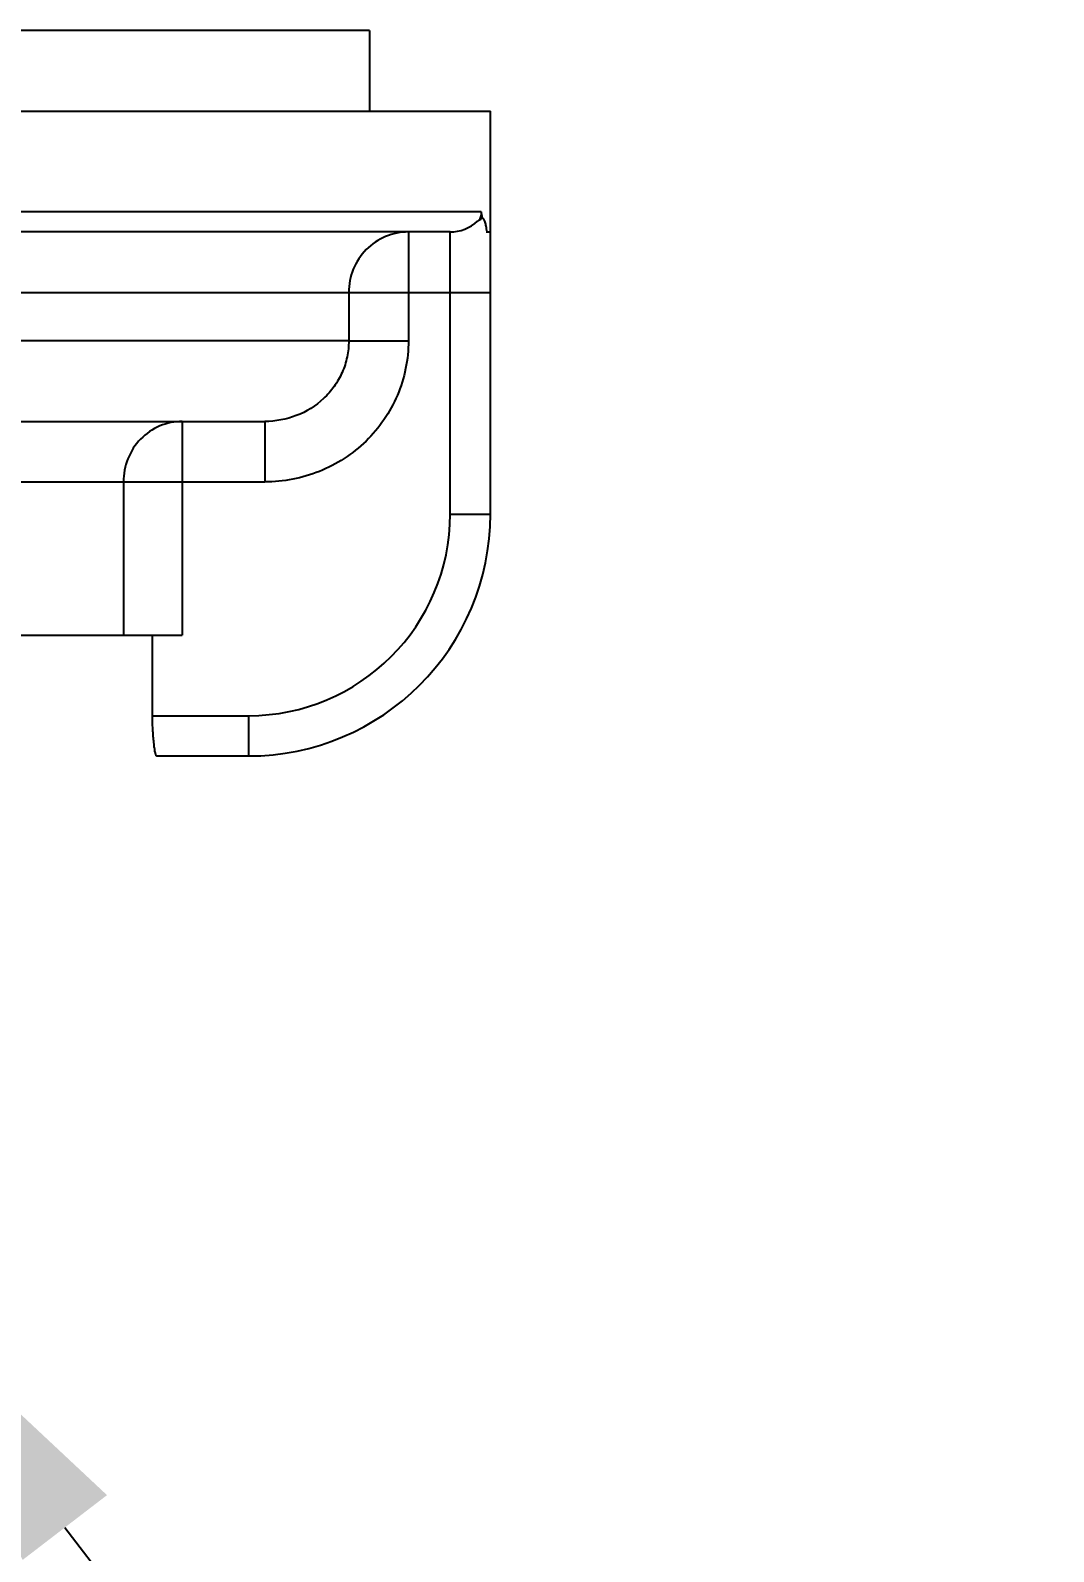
# Model space of a CAD drawing. Header units: millimetres. Extents: x 3495 to 4455, y 26793 to 27144.
# Drawn here: x 4238.89 to 4264.2, y 26953.11 to 26990.73 of the extents above; entities that cross this region are included whole.
import ezdxf
from ezdxf import colors
from ezdxf.entities.mleader import LeaderData, LeaderLine
from ezdxf.math import Vec2, Vec3

# ---------------------------------------------------------------- set-up
doc = ezdxf.new("R2010")
doc.units = ezdxf.units.MM
doc.styles.get("Standard").update_dxf_attribs({"font": ''})
doc.styles.get('Standard').set_extended_font_data('SimSun')

msp = doc.modelspace()

# ---------------------------------------------------------------- linework, layer by layer
for points in [[(4247.278, 26990.734), (4247.278, 26990.734), (4208.877, 26990.734), (4208.877, 26990.734)], [(4247.278, 26990.734), (4247.278, 26990.734), (4247.278, 26990.734), (4247.278, 26990.734)], [(4247.278, 26990.734), (4247.278, 26990.734), (4247.278, 26990.734), (4247.278, 26990.734)], [(4247.278, 26990.734), (4247.278, 26990.734), (4247.278, 26988.74), (4247.278, 26988.74)], [(4205.884, 26988.74), (4205.884, 26988.74), (4250.27, 26988.74), (4250.27, 26988.74)], [(4250.27, 26988.74), (4250.27, 26988.74), (4250.27, 26988.74), (4250.27, 26988.74)], [(4250.27, 26978.768), (4250.27, 26978.768), (4250.27, 26988.74), (4250.27, 26988.74)], [(4250.27, 26988.74), (4250.27, 26988.74), (4250.27, 26988.74), (4250.27, 26988.74)], [(4250.27, 26985.749), (4250.27, 26985.749), (4250.27, 26988.74), (4250.27, 26988.74)], [(4250.042, 26986.247), (4250.042, 26986.247), (4206.114, 26986.247), (4206.114, 26986.247)], [(4250.042, 26986.247), (4250.042, 26986.18), (4250.027, 26986.112), (4249.998, 26986.051)], [(4250.074, 26986.098), (4250.064, 26986.148), (4250.053, 26986.197), (4250.042, 26986.247)], [(4249.273, 26985.749), (4249.525, 26985.749), (4249.767, 26985.843), (4249.952, 26986.015)], [(4249.273, 26985.749), (4249.273, 26985.749), (4206.882, 26985.749), (4206.882, 26985.749)], [(4248.242, 26985.749), (4248.242, 26985.749), (4248.242, 26985.749), (4248.242, 26985.749)], [(4248.242, 26985.749), (4248.242, 26985.749), (4248.242, 26983.057), (4248.242, 26983.057)], [(4249.273, 26985.749), (4249.273, 26985.749), (4249.273, 26985.749), (4249.273, 26985.749)], [(4249.273, 26985.749), (4249.273, 26985.749), (4249.273, 26985.749), (4249.273, 26985.749)], [(4249.273, 26978.768), (4249.273, 26978.768), (4249.273, 26985.749), (4249.273, 26985.749)], [(4250.19, 26985.725), (4250.188, 26985.734), (4250.187, 26985.742), (4250.186, 26985.75)], [(4250.19, 26985.749), (4250.19, 26985.749), (4250.27, 26985.749), (4250.27, 26985.749)], [(4250.19, 26985.749), (4250.19, 26985.749), (4250.19, 26985.749), (4250.19, 26985.749)], [(4250.19, 26985.725), (4250.19, 26985.725), (4250.19, 26985.749), (4250.19, 26985.749)], [(4250.19, 26985.725), (4250.191, 26985.733), (4250.194, 26985.741), (4250.196, 26985.749)], [(4250.27, 26985.749), (4250.27, 26985.749), (4250.27, 26985.749), (4250.27, 26985.749)], [(4205.884, 26984.253), (4205.884, 26984.253), (4250.27, 26984.253), (4250.27, 26984.253)], [(4246.766, 26984.253), (4246.766, 26984.253), (4246.766, 26984.253), (4246.766, 26984.253)], [(4246.766, 26984.253), (4246.766, 26984.253), (4246.766, 26983.057), (4246.766, 26983.057)], [(4246.766, 26983.057), (4246.766, 26983.057), (4209.389, 26983.057), (4209.389, 26983.057)], [(4246.766, 26983.057), (4246.766, 26983.057), (4248.242, 26983.057), (4248.242, 26983.057)], [(4246.766, 26983.057), (4246.766, 26983.057), (4246.766, 26983.057), (4246.766, 26983.057)], [(4248.242, 26983.057), (4248.242, 26983.057), (4248.242, 26983.057), (4248.242, 26983.057)], [(4211.464, 26981.062), (4211.464, 26981.062), (4244.692, 26981.062), (4244.692, 26981.062)], [(4242.649, 26981.062), (4242.649, 26981.062), (4242.649, 26981.062), (4242.649, 26981.062)], [(4242.649, 26981.062), (4242.649, 26981.062), (4242.649, 26975.777), (4242.649, 26975.777)], [(4244.692, 26981.062), (4244.692, 26981.062), (4244.691, 26981.062), (4244.691, 26981.062)], [(4244.692, 26981.062), (4244.692, 26981.062), (4244.692, 26981.062), (4244.692, 26981.062)], [(4244.692, 26981.062), (4244.692, 26981.062), (4244.692, 26981.062), (4244.692, 26981.062)], [(4244.692, 26981.062), (4244.692, 26981.062), (4244.692, 26981.062), (4244.692, 26981.062)], [(4244.692, 26981.062), (4244.692, 26981.062), (4244.692, 26979.566), (4244.692, 26979.566)], [(4211.464, 26979.566), (4211.464, 26979.566), (4244.692, 26979.566), (4244.692, 26979.566)], [(4241.193, 26979.566), (4241.193, 26979.566), (4241.193, 26979.566), (4241.193, 26979.566)], [(4241.193, 26979.566), (4241.193, 26979.566), (4241.193, 26975.777), (4241.193, 26975.777)], [(4244.692, 26979.566), (4244.692, 26979.566), (4244.692, 26979.566), (4244.692, 26979.566)], [(4244.286, 26972.786), (4247.591, 26972.786), (4250.27, 26975.465), (4250.27, 26978.768)], [(4244.286, 26973.783), (4247.04, 26973.783), (4249.273, 26976.016), (4249.273, 26978.768)], [(4249.273, 26978.768), (4249.273, 26978.768), (4250.27, 26978.768), (4250.27, 26978.768)], [(4250.27, 26978.768), (4250.27, 26978.768), (4250.27, 26978.768), (4250.27, 26978.768)], [(4213.505, 26975.777), (4213.505, 26975.777), (4242.649, 26975.777), (4242.649, 26975.777)], [(4241.912, 26975.777), (4241.912, 26975.777), (4241.912, 26975.777), (4241.912, 26975.777)], [(4241.912, 26973.783), (4241.912, 26973.783), (4241.912, 26975.777), (4241.912, 26975.777)], [(4242.649, 26975.777), (4242.649, 26975.777), (4242.649, 26975.777), (4242.649, 26975.777)], [(4241.912, 26973.783), (4241.912, 26973.783), (4244.286, 26973.783), (4244.286, 26973.783)], [(4244.286, 26973.783), (4244.286, 26973.783), (4244.286, 26973.783), (4244.286, 26973.783)], [(4244.286, 26973.783), (4244.286, 26973.783), (4244.286, 26973.783), (4244.286, 26973.783)], [(4244.286, 26973.783), (4244.286, 26973.783), (4244.286, 26972.786), (4244.286, 26972.786)], [(4242.013, 26972.786), (4242.013, 26972.786), (4244.286, 26972.786), (4244.286, 26972.786)], [(4244.286, 26972.786), (4244.286, 26972.786), (4244.286, 26972.786), (4244.286, 26972.786)]]:
    msp.add_open_spline(points, degree=3)
for points, knots in [([(4249.952, 26986.015), (4249.956, 26986.02), (4249.961, 26986.024), (4249.965, 26986.028), (4249.965, 26986.028), (4249.976, 26986.036), (4249.987, 26986.045), (4249.998, 26986.051)], [0, 0, 0, 0, 0.5, 0.5, 0.5, 0.5, 1, 1, 1, 1]), ([(4249.998, 26986.051), (4250.003, 26986.053), (4250.008, 26986.055), (4250.013, 26986.058), (4250.013, 26986.058), (4250.034, 26986.069), (4250.055, 26986.083), (4250.074, 26986.098)], [0, 0, 0, 0, 0.5, 0.5, 0.5, 0.5, 1, 1, 1, 1]), ([(4250.186, 26985.75), (4250.18, 26985.797), (4250.174, 26985.843), (4250.165, 26985.889), (4250.165, 26985.889), (4250.158, 26985.925), (4250.15, 26985.961), (4250.139, 26985.995), (4250.139, 26985.995), (4250.131, 26986.019), (4250.122, 26986.043), (4250.108, 26986.065), (4250.108, 26986.065), (4250.1, 26986.079), (4250.089, 26986.092), (4250.074, 26986.098)], [0, 0, 0, 0, 0.25, 0.25, 0.25, 0.25, 0.5, 0.5, 0.5, 0.5, 0.75, 0.75, 0.75, 0.75, 1, 1, 1, 1]), ([(4248.242, 26985.749), (4248.05, 26985.749), (4247.856, 26985.71), (4247.677, 26985.635), (4247.677, 26985.635), (4247.497, 26985.559), (4247.335, 26985.449), (4247.198, 26985.311), (4247.198, 26985.311), (4247.061, 26985.172), (4246.952, 26985.006), (4246.878, 26984.826), (4246.878, 26984.826), (4246.804, 26984.644), (4246.766, 26984.447), (4246.766, 26984.253)], [0, 0, 0, 0, 0.25, 0.25, 0.25, 0.25, 0.5, 0.5, 0.5, 0.5, 0.75, 0.75, 0.75, 0.75, 1, 1, 1, 1]), ([(4246.766, 26983.057), (4246.766, 26982.923), (4246.752, 26982.789), (4246.725, 26982.658), (4246.725, 26982.658), (4246.697, 26982.527), (4246.656, 26982.399), (4246.603, 26982.276), (4246.603, 26982.276), (4246.549, 26982.154), (4246.482, 26982.038), (4246.405, 26981.928), (4246.405, 26981.928), (4246.328, 26981.819), (4246.24, 26981.719), (4246.142, 26981.627), (4246.142, 26981.627), (4245.949, 26981.445), (4245.718, 26981.302), (4245.469, 26981.206), (4245.469, 26981.206), (4245.222, 26981.11), (4244.955, 26981.062), (4244.692, 26981.062)], [0, 0, 0, 0, 0.166667, 0.166667, 0.166667, 0.166667, 0.333333, 0.333333, 0.333333, 0.333333, 0.5, 0.5, 0.5, 0.5, 0.666667, 0.666667, 0.666667, 0.666667, 0.833333, 0.833333, 0.833333, 0.833333, 1, 1, 1, 1]), ([(4248.242, 26983.057), (4248.242, 26982.826), (4248.219, 26982.595), (4248.172, 26982.369), (4248.172, 26982.369), (4248.126, 26982.143), (4248.057, 26981.922), (4247.968, 26981.711), (4247.968, 26981.711), (4247.878, 26981.499), (4247.767, 26981.295), (4247.636, 26981.105), (4247.636, 26981.105), (4247.507, 26980.915), (4247.357, 26980.738), (4247.193, 26980.577), (4247.193, 26980.577), (4247.027, 26980.416), (4246.846, 26980.271), (4246.653, 26980.146), (4246.653, 26980.146), (4246.46, 26980.02), (4246.254, 26979.913), (4246.041, 26979.827), (4246.041, 26979.827), (4245.827, 26979.741), (4245.605, 26979.676), (4245.379, 26979.632), (4245.379, 26979.632), (4245.152, 26979.588), (4244.922, 26979.567), (4244.692, 26979.566)], [0, 0, 0, 0, 0.125, 0.125, 0.125, 0.125, 0.25, 0.25, 0.25, 0.25, 0.375, 0.375, 0.375, 0.375, 0.5, 0.5, 0.5, 0.5, 0.625, 0.625, 0.625, 0.625, 0.75, 0.75, 0.75, 0.75, 0.875, 0.875, 0.875, 0.875, 1, 1, 1, 1]), ([(4242.649, 26981.062), (4242.46, 26981.062), (4242.268, 26981.023), (4242.092, 26980.949), (4242.092, 26980.949), (4241.915, 26980.873), (4241.753, 26980.762), (4241.619, 26980.624), (4241.619, 26980.624), (4241.483, 26980.485), (4241.376, 26980.319), (4241.303, 26980.138), (4241.303, 26980.138), (4241.23, 26979.957), (4241.193, 26979.76), (4241.193, 26979.566)], [0, 0, 0, 0, 0.25, 0.25, 0.25, 0.25, 0.5, 0.5, 0.5, 0.5, 0.75, 0.75, 0.75, 0.75, 1, 1, 1, 1]), ([(4242.013, 26972.786), (4242.01, 26972.786), (4242.008, 26972.788), (4242.006, 26972.791), (4242.006, 26972.791), (4242.003, 26972.796), (4242, 26972.8), (4241.999, 26972.805), (4241.999, 26972.805), (4241.996, 26972.812), (4241.994, 26972.821), (4241.991, 26972.829), (4241.991, 26972.829), (4241.988, 26972.84), (4241.985, 26972.851), (4241.983, 26972.861), (4241.983, 26972.861), (4241.976, 26972.892), (4241.97, 26972.923), (4241.966, 26972.954), (4241.966, 26972.954), (4241.96, 26972.995), (4241.954, 26973.036), (4241.95, 26973.077), (4241.95, 26973.077), (4241.944, 26973.127), (4241.939, 26973.178), (4241.935, 26973.229), (4241.935, 26973.229), (4241.93, 26973.286), (4241.925, 26973.343), (4241.923, 26973.401), (4241.923, 26973.401), (4241.919, 26973.463), (4241.916, 26973.525), (4241.915, 26973.588), (4241.915, 26973.588), (4241.913, 26973.653), (4241.912, 26973.718), (4241.912, 26973.783)], [0, 0, 0, 0, 0.1, 0.1, 0.1, 0.1, 0.2, 0.2, 0.2, 0.2, 0.3, 0.3, 0.3, 0.3, 0.4, 0.4, 0.4, 0.4, 0.5, 0.5, 0.5, 0.5, 0.6, 0.6, 0.6, 0.6, 0.7, 0.7, 0.7, 0.7, 0.8, 0.8, 0.8, 0.8, 0.9, 0.9, 0.9, 0.9, 1, 1, 1, 1])]:
    msp.add_open_spline(points, degree=3, knots=knots)

# ---------------------------------------------------------------- leaders
ml = msp.add_multileader_mtext('Standard')
ml.set_content('G1/2"', color=256)
ml.set_leader_properties()
ml.build(insert=Vec2(0, 0))
ml.multileader.update_dxf_attribs({"text_right_attachment_type": 6, "dogleg_length": 0.36, "arrow_head_size": 8})
ctx = ml.context
ctx.base_point, ctx.char_height, ctx.arrow_head_size, ctx.landing_gap_size, ctx.plane_origin = Vec3(4265.073, 26926.871), 8, 8, 4, Vec3(4234.871, 26960.046)
ctx.right_attachment = 6
notes = []
notes.append((ctx, [(0, (1, 1, 0), (4260.353, 26926.871), (1, 0), 4.72, [(0, [(4234.871, 26960.046)], 0, [])])]))
ctx.mtext.insert, ctx.mtext.flow_direction = Vec3(4269.073, 26931.293), 5
for ctx, leaders in notes:
    for number, flags, end, landing, length, lines in leaders:
        leader = LeaderData()
        leader.index, (leader.has_last_leader_line, leader.has_dogleg_vector, leader.attachment_direction) = number, flags
        leader.last_leader_point, leader.dogleg_vector, leader.dogleg_length = Vec3(end), Vec3(landing), length
        for number, points, colour, breaks in lines:
            line = LeaderLine()
            line.index, line.vertices, line.color, line.breaks = number, Vec3.list(points), colors.encode_raw_color(colour), breaks
            leader.lines.append(line)
        ctx.leaders.append(leader)

doc.saveas('drawing.dxf')
